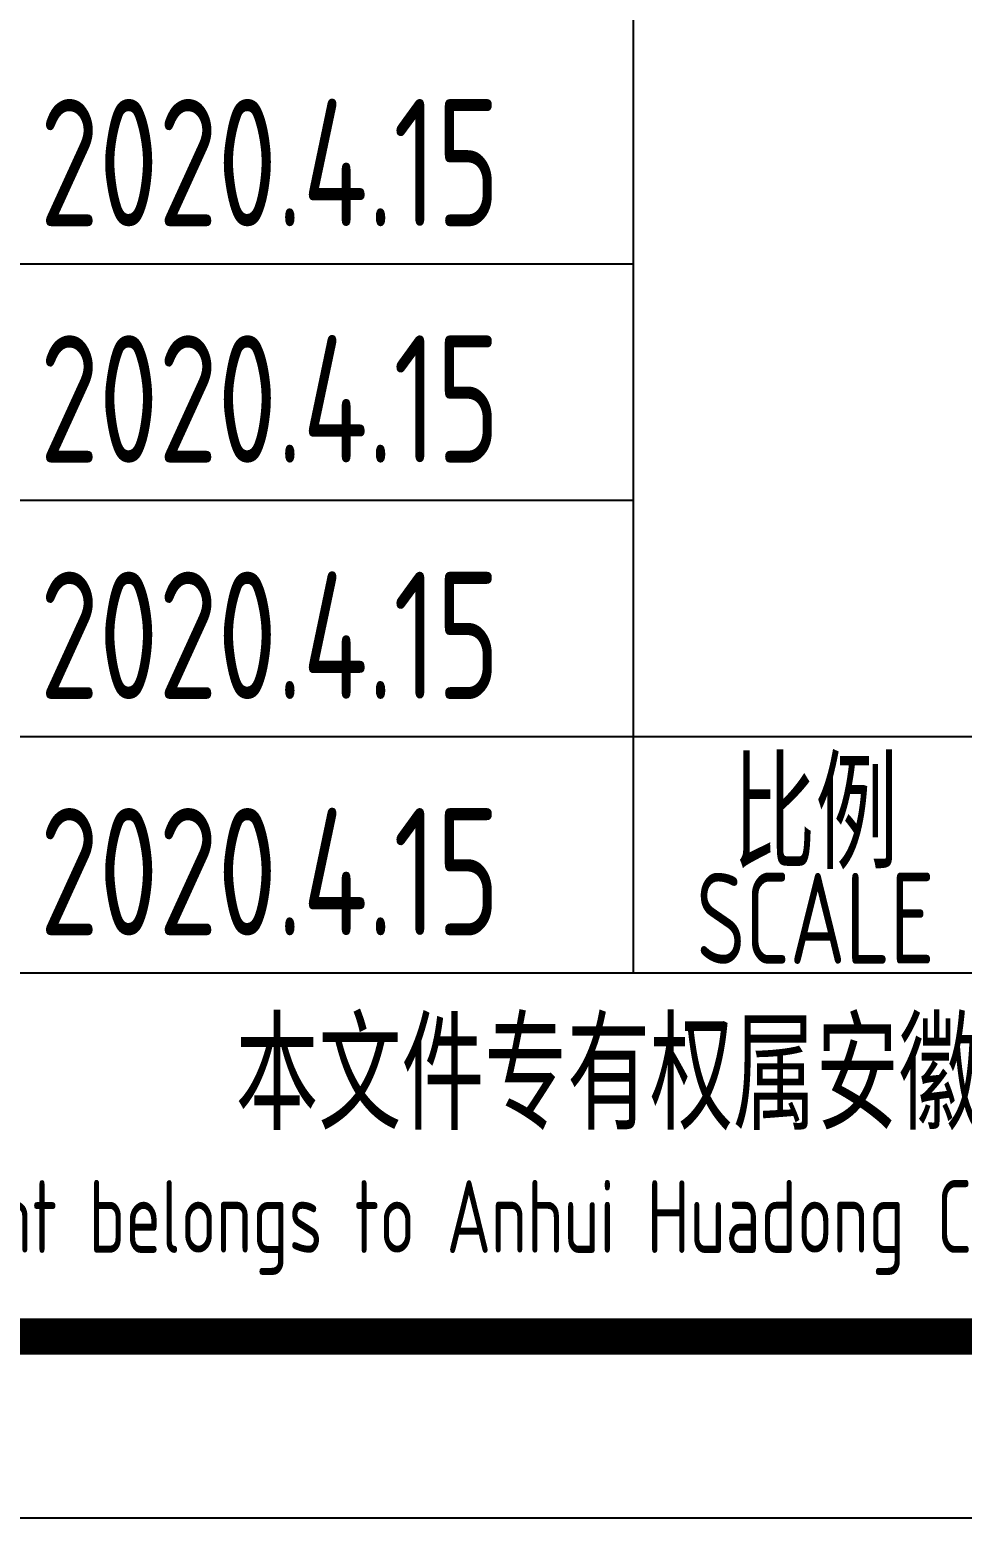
# Model space of a CAD drawing. Extents: x 5693218 to 11495510, y -728562 to -461276.
# Drawn here: x 5863356 to 5865921, y -503276 to -499183 of the extents above; entities that cross this region are included whole.
import ezdxf
from ezdxf.enums import TextEntityAlignment as Align

# ---------------------------------------------------------------- set-up
doc = ezdxf.new("R2010")
doc.units = 0
doc.header["$LTSCALE"] = 1000
doc.header["$MEASUREMENT"] = 0
doc.layers.get('0').update_dxf_attribs({"linetype": 'CONTINUOUS'})
doc.styles.add('AHD', font='sceie.shx', dxfattribs={"width": 0.7, "bigfont": 'sceic.shx'})
doc.styles.add('sceie', font='sceie.shx', dxfattribs={"width": 0.7, "bigfont": 'sceic.shx'})

msp = doc.modelspace()

# ---------------------------------------------------------------- linework, layer by layer
for p, q in [((5865017, -501776.5), (5865017, -498526.5)), ((5865017, -501776.5), (5865017, -498526.5)), ((5859517, -499826.5), (5865017, -499826.5)), ((5859517, -500476.5), (5865017, -500476.5)), ((5859517, -501126.5), (5877517, -501126.5)), ((5859517, -501776.5), (5877517, -501776.5)), ((5859517, -502776.5), (5877517, -502776.5)), ((5859517, -502776.5), (5877517, -502776.5)), ((5859517, -502776.5), (5877517, -502776.5))]:
    msp.add_line(p, q)
at = {"color": 0}
msp.add_lwpolyline([(5878017, -503276.5), (5857017, -503276.5), (5857017, -473576.5), (5878017, -473576.5)], close=True, dxfattribs=at)
at = {"color": 0, "const_width": 100}
msp.add_lwpolyline([(5877517, -502776.5), (5859517, -502776.5), (5859517, -474076.5), (5877517, -474076.5)], close=True, dxfattribs=at)

# ---------------------------------------------------------------- texts
at = {"style": 'AHD', "width": 0.8}
for s, height, p in [('比例', 300, (5865517, -501326.5)), ('比例', 300, (5865517, -501326.5)), ('SCALE', 250, (5865517, -501626.5)), ('SCALE', 250, (5865517, -501626.5)), ('本文件专有权属安徽华东化工医药工程有限责任公司所有,未经许可不得复制或转让给第三方', 300, (5868517, -502076.5)), ('本文件专有权属安徽华东化工医药工程有限责任公司所有,未经许可不得复制或转让给第三方', 300, (5868517, -502076.5)), ('The proprietary right of this document belongs to Anhui Huadong Chemical And Medical Engineering  Co.,Ltd.  and any replication or transfer to the 3rd. side is forbidden without its permission. ', 200, (5868517, -502476.5)), ('The proprietary right of this document belongs to Anhui Huadong Chemical And Medical Engineering  Co.,Ltd.  and any replication or transfer to the 3rd. side is forbidden without its permission. ', 200, (5868517, -502476.5))]:
    msp.add_text(s, height=height, dxfattribs=at).set_placement(p, align=Align.MIDDLE)
at = {"style": 'sceie', "width": 0.8}
for p in [(5864016.3, -499547.9), (5864016.3, -499547.9), (5864016.3, -500197.9), (5864016.3, -500197.9), (5864016.3, -500847.9), (5864016.3, -500847.9), (5864016.3, -501497.9), (5864016.3, -501497.9)]:
    msp.add_attdef('2020.4.15', text='200320-02-040', height=350, dxfattribs=at).set_placement(p, align=Align.MIDDLE)

doc.saveas('drawing.dxf')
